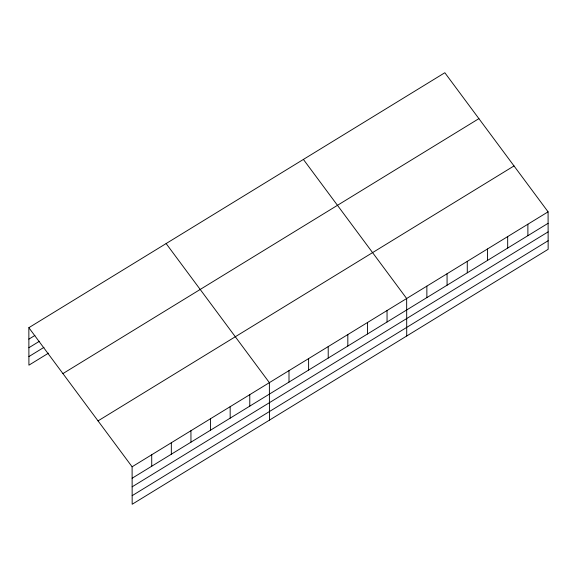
<?xml version="1.0" encoding="UTF-8"?>
<svg xmlns="http://www.w3.org/2000/svg" width="577" height="577" viewBox="0 0 577 577"><rect width="100%" height="100%" fill="white"/><g stroke="black" fill="none" stroke-linecap="round" stroke-linejoin="round"><path stroke-width="0.87" d="M28.85 327.693L444.831 72.738L548.085 211.831L548.15 249.307L132.169 504.262L132.104 466.786L28.85 327.693L28.915 365.169L48.526 353.146M28.872 339.146L34.901 335.446M28.886 347.729L39.445 341.259M28.9 356.579L43.982 347.332M62.922 373.593L478.903 118.638M98.032 420.885L514.013 165.931M132.104 466.786L548.085 211.831M132.126 478.239L548.107 223.285M132.14 486.822L548.121 231.875M132.155 495.672L548.136 240.724M303.394 159.425L406.655 298.518L406.72 335.994M166.126 243.559L269.38 382.652L269.445 420.128M527.883 224.215L527.897 235.668M507.673 236.599L507.695 248.052M487.471 248.983L487.493 260.436M467.269 261.367L467.283 272.82M447.06 273.75L447.081 285.204M426.857 286.134L426.879 297.588M387.044 310.534L387.059 321.988M367.434 322.557L367.448 334.011M347.823 334.573L347.837 346.027M328.212 346.597L328.226 358.05M308.601 358.613L308.623 370.066M288.99 370.629L289.012 382.082M249.769 394.668L249.791 406.121M230.158 406.691L230.18 418.145M210.547 418.707L210.569 430.161M190.937 430.731L190.958 442.184M171.326 442.747L171.347 454.2M151.715 454.763L151.737 466.216"/></g></svg>
